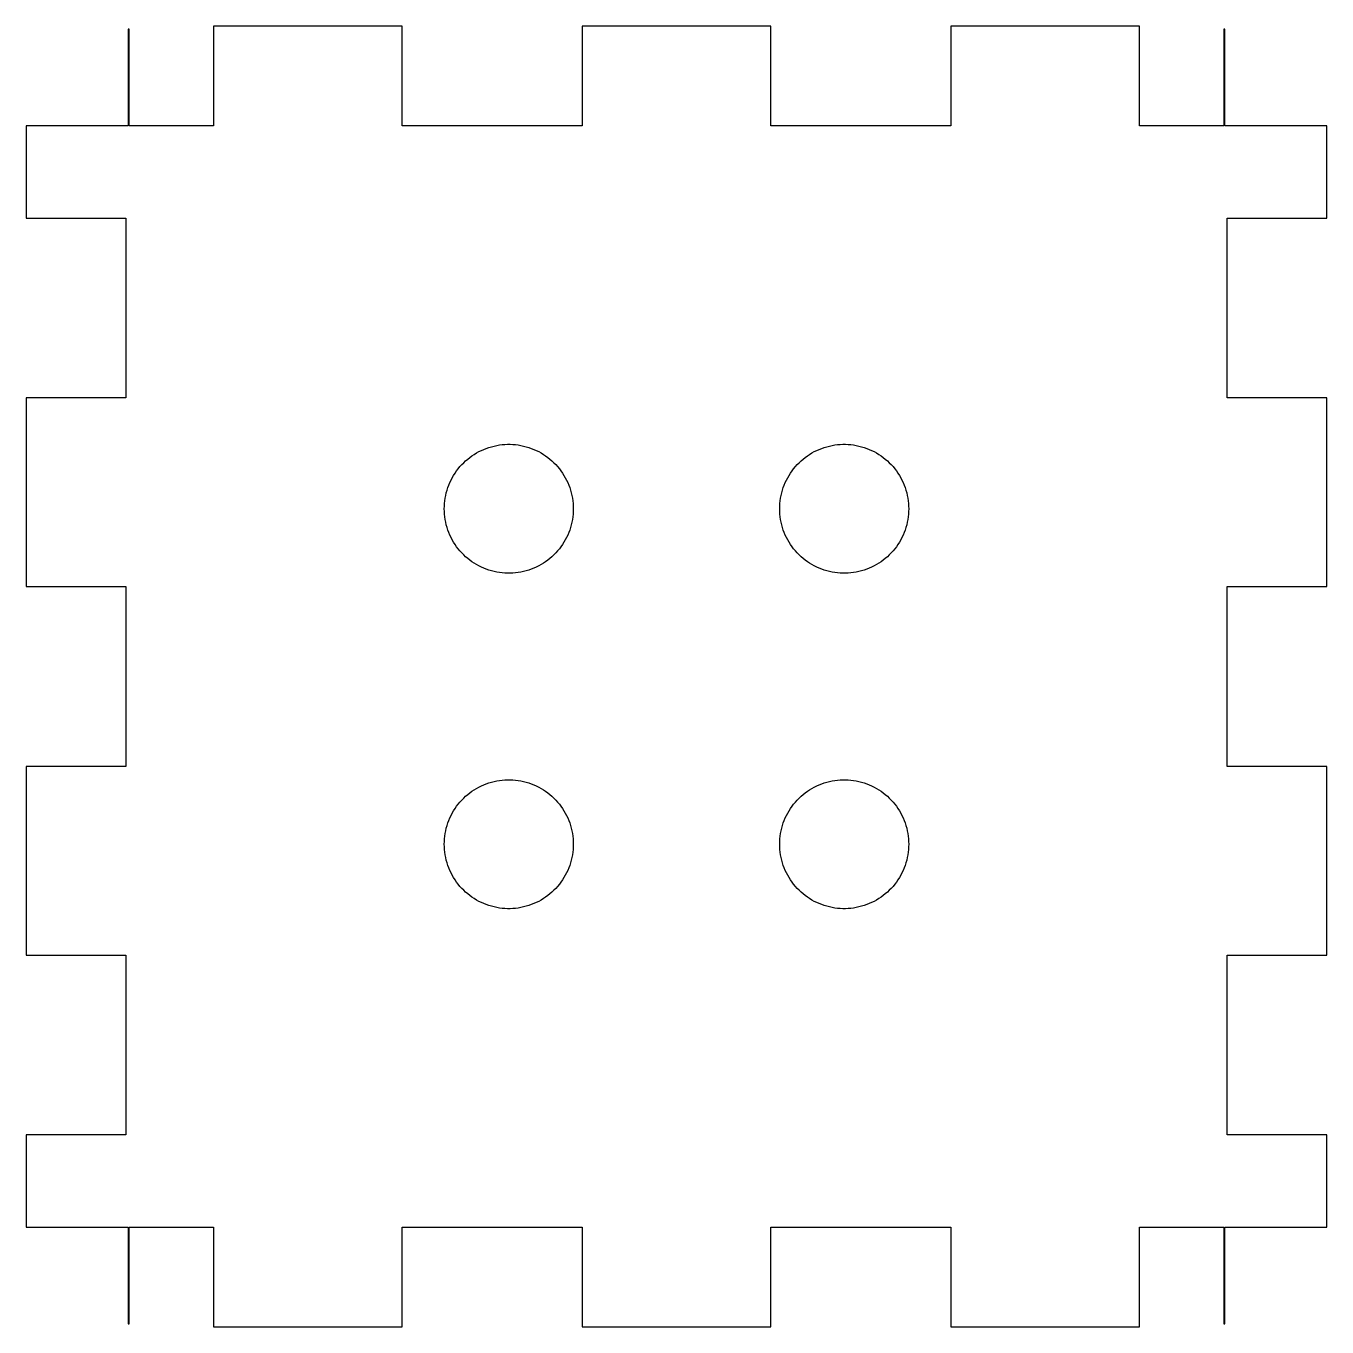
# Model space of a CAD drawing. Header units: metres. Extents: x -20.2 to 20.2, y -41.2 to 41.2.
# Drawn here: x -20.17 to 20.17, y -41.17 to -0.83 of the extents above; entities that cross this region are included whole.
import ezdxf

# ---------------------------------------------------------------- set-up
doc = ezdxf.new("R2010")
doc.units = ezdxf.units.M

msp = doc.modelspace()

# ---------------------------------------------------------------- linework, layer by layer
for p, q in [((-16.97, -0.93001), (-17, -0.93001)), ((-17, -0.93001), (-17, -3.93001)), ((-16.97, -3.93001), (-16.97, -0.93001)), ((-8.50142, -0.83), (-14.3557, -0.83)), ((-14.3557, -0.83), (-14.3557, -3.93001)), ((-8.50142, -3.93001), (-8.50142, -0.83)), ((2.92714, -0.83), (-2.92714, -0.83)), ((-2.92714, -0.83), (-2.92714, -3.93001)), ((2.92714, -3.93001), (2.92714, -0.83)), ((14.3557, -0.83), (8.50142, -0.83)), ((8.50142, -0.83), (8.50142, -3.93001)), ((14.3557, -3.93001), (14.3557, -0.83)), ((17, -0.93001), (16.97, -0.93001)), ((16.97, -0.93001), (16.97, -3.93001)), ((17, -3.93001), (17, -0.93001)), ((-17, -3.93001), (-20.17, -3.93001)), ((-20.17, -3.93001), (-20.17, -6.78429)), ((-14.3557, -3.93001), (-16.97, -3.93001)), ((-2.92714, -3.93001), (-8.50142, -3.93001)), ((8.50142, -3.93001), (2.92714, -3.93001)), ((16.97, -3.93001), (14.3557, -3.93001)), ((20.17, -3.93001), (17, -3.93001)), ((20.17, -6.78429), (20.17, -3.93001)), ((-20.17, -6.78429), (-17.07, -6.78429)), ((-17.07, -6.78429), (-17.07, -12.3586)), ((17.07, -12.3586), (17.07, -6.78429)), ((17.07, -6.78429), (20.17, -6.78429)), ((-17.07, -12.3586), (-20.17, -12.3586)), ((-20.17, -12.3586), (-20.17, -18.2129)), ((20.17, -12.3586), (17.07, -12.3586)), ((20.17, -18.2129), (20.17, -12.3586)), ((-6.34142, -14.1577), (-6.27165, -14.1114)), ((-6.27165, -14.1114), (-6.2, -14.068)), ((-6.2, -14.068), (-6.12659, -14.0276)), ((-6.12659, -14.0276), (-6.05154, -13.9904)), ((-6.05154, -13.9904), (-5.97502, -13.9563)), ((-5.97502, -13.9563), (-5.89714, -13.9254)), ((-5.89714, -13.9254), (-5.81802, -13.8979)), ((-5.81802, -13.8979), (-5.73784, -13.8737)), ((-5.73784, -13.8737), (-5.65669, -13.8528)), ((-5.65669, -13.8528), (-5.57475, -13.8354)), ((-5.57475, -13.8354), (-5.49216, -13.8215)), ((-5.49216, -13.8215), (-5.40904, -13.811)), ((-5.40904, -13.811), (-5.32558, -13.804)), ((-5.32558, -13.804), (-5.24188, -13.8004)), ((-5.24188, -13.8004), (-5.15811, -13.8004)), ((-5.15811, -13.8004), (-5.07442, -13.804)), ((-5.07442, -13.804), (-4.99094, -13.811)), ((-4.99094, -13.811), (-4.90782, -13.8215)), ((-4.90782, -13.8215), (-4.82523, -13.8354)), ((-4.82523, -13.8354), (-4.74329, -13.8528)), ((-4.74329, -13.8528), (-4.66216, -13.8737)), ((-4.66216, -13.8737), (-4.58195, -13.8979)), ((-4.58195, -13.8979), (-4.50285, -13.9254)), ((-4.50285, -13.9254), (-4.42496, -13.9563)), ((-4.42496, -13.9563), (-4.34843, -13.9904)), ((-4.34843, -13.9904), (-4.27341, -14.0276)), ((-4.27341, -14.0276), (-4.2, -14.068)), ((-4.2, -14.068), (-4.12834, -14.1114)), ((-4.12834, -14.1114), (-4.05856, -14.1577)), ((4.05856, -14.1577), (4.12834, -14.1114)), ((4.12834, -14.1114), (4.2, -14.068)), ((4.2, -14.068), (4.27341, -14.0276)), ((4.27341, -14.0276), (4.34843, -13.9904)), ((4.34843, -13.9904), (4.42496, -13.9563)), ((4.42496, -13.9563), (4.50285, -13.9254)), ((4.50285, -13.9254), (4.58195, -13.8979)), ((4.58195, -13.8979), (4.66216, -13.8737)), ((4.66216, -13.8737), (4.74329, -13.8528)), ((4.74329, -13.8528), (4.82523, -13.8354)), ((4.82523, -13.8354), (4.90782, -13.8215)), ((4.90782, -13.8215), (4.99094, -13.811)), ((4.99094, -13.811), (5.07442, -13.804)), ((5.07442, -13.804), (5.15811, -13.8004)), ((5.15811, -13.8004), (5.24188, -13.8004)), ((5.24188, -13.8004), (5.32558, -13.804)), ((5.32558, -13.804), (5.40904, -13.811)), ((5.40904, -13.811), (5.49216, -13.8215)), ((5.49216, -13.8215), (5.57475, -13.8354)), ((5.57475, -13.8354), (5.65669, -13.8528)), ((5.65669, -13.8528), (5.73784, -13.8737)), ((5.73784, -13.8737), (5.81802, -13.8979)), ((5.81802, -13.8979), (5.89714, -13.9254)), ((5.89714, -13.9254), (5.97502, -13.9563)), ((5.97502, -13.9563), (6.05154, -13.9904)), ((6.05154, -13.9904), (6.12659, -14.0276)), ((6.12659, -14.0276), (6.2, -14.068)), ((6.2, -14.068), (6.27165, -14.1114)), ((6.27165, -14.1114), (6.34142, -14.1577)), ((-6.76738, -14.5577), (-6.71399, -14.4932)), ((-6.71399, -14.4932), (-6.65793, -14.4309)), ((-6.65793, -14.4309), (-6.59932, -14.3711)), ((-6.59932, -14.3711), (-6.53825, -14.3137)), ((-6.53825, -14.3137), (-6.47484, -14.259)), ((-6.47484, -14.259), (-6.40919, -14.207)), ((-6.40919, -14.207), (-6.34142, -14.1577)), ((-4.05856, -14.1577), (-3.9908, -14.207)), ((-3.9908, -14.207), (-3.92514, -14.259)), ((-3.92514, -14.259), (-3.86172, -14.3137)), ((-3.86172, -14.3137), (-3.80066, -14.3711)), ((-3.80066, -14.3711), (-3.74205, -14.4309)), ((-3.74205, -14.4309), (-3.686, -14.4932)), ((-3.686, -14.4932), (-3.6326, -14.5577)), ((3.6326, -14.5577), (3.686, -14.4932)), ((3.686, -14.4932), (3.74205, -14.4309)), ((3.74205, -14.4309), (3.80066, -14.3711)), ((3.80066, -14.3711), (3.86172, -14.3137)), ((3.86172, -14.3137), (3.92514, -14.259)), ((3.92514, -14.259), (3.9908, -14.207)), ((3.9908, -14.207), (4.05856, -14.1577)), ((6.34142, -14.1577), (6.40919, -14.207)), ((6.40919, -14.207), (6.47484, -14.259)), ((6.47484, -14.259), (6.53825, -14.3137)), ((6.53825, -14.3137), (6.59932, -14.3711)), ((6.59932, -14.3711), (6.65793, -14.4309)), ((6.65793, -14.4309), (6.71399, -14.4932)), ((6.71399, -14.4932), (6.76738, -14.5577)), ((-7.02708, -14.9865), (-6.99141, -14.9107)), ((-6.99141, -14.9107), (-6.95261, -14.8365)), ((-6.95261, -14.8365), (-6.91072, -14.7639)), ((-6.91072, -14.7639), (-6.86583, -14.6932)), ((-6.86583, -14.6932), (-6.81802, -14.6244)), ((-6.81802, -14.6244), (-6.76738, -14.5577)), ((-3.6326, -14.5577), (-3.58195, -14.6244)), ((-3.58195, -14.6244), (-3.53415, -14.6932)), ((-3.53415, -14.6932), (-3.48926, -14.7639)), ((-3.48926, -14.7639), (-3.44737, -14.8365)), ((-3.44737, -14.8365), (-3.40857, -14.9107)), ((-3.40857, -14.9107), (-3.37289, -14.9865)), ((3.37289, -14.9865), (3.40857, -14.9107)), ((3.40857, -14.9107), (3.44737, -14.8365)), ((3.44737, -14.8365), (3.48926, -14.7639)), ((3.48926, -14.7639), (3.53415, -14.6932)), ((3.53415, -14.6932), (3.58195, -14.6244)), ((3.58195, -14.6244), (3.6326, -14.5577)), ((6.76738, -14.5577), (6.81802, -14.6244)), ((6.81802, -14.6244), (6.86583, -14.6932)), ((6.86583, -14.6932), (6.91072, -14.7639)), ((6.91072, -14.7639), (6.95261, -14.8365)), ((6.95261, -14.8365), (6.99141, -14.9107)), ((6.99141, -14.9107), (7.02708, -14.9865)), ((-7.15628, -15.3842), (-7.13716, -15.3026)), ((-7.13716, -15.3026), (-7.11462, -15.2219)), ((-7.11462, -15.2219), (-7.08875, -15.1423)), ((-7.08875, -15.1423), (-7.05954, -15.0638)), ((-7.05954, -15.0638), (-7.02708, -14.9865)), ((-3.37289, -14.9865), (-3.34044, -15.0638)), ((-3.34044, -15.0638), (-3.31123, -15.1423)), ((-3.31123, -15.1423), (-3.28535, -15.2219)), ((-3.28535, -15.2219), (-3.26283, -15.3026)), ((-3.26283, -15.3026), (-3.2437, -15.3842)), ((3.2437, -15.3842), (3.26283, -15.3026)), ((3.26283, -15.3026), (3.28535, -15.2219)), ((3.28535, -15.2219), (3.31123, -15.1423)), ((3.31123, -15.1423), (3.34044, -15.0638)), ((3.34044, -15.0638), (3.37289, -14.9865)), ((7.02708, -14.9865), (7.05954, -15.0638)), ((7.05954, -15.0638), (7.08875, -15.1423)), ((7.08875, -15.1423), (7.11462, -15.2219)), ((7.11462, -15.2219), (7.13716, -15.3026)), ((7.13716, -15.3026), (7.15628, -15.3842)), ((-7.2, -15.8), (-7.19824, -15.7163)), ((-7.19824, -15.7163), (-7.19298, -15.6326)), ((-7.19298, -15.6326), (-7.18422, -15.5493)), ((-7.18422, -15.5493), (-7.17198, -15.4665)), ((-7.17198, -15.4665), (-7.15628, -15.3842)), ((-3.2437, -15.3842), (-3.228, -15.4665)), ((-3.228, -15.4665), (-3.21576, -15.5493)), ((-3.21576, -15.5493), (-3.207, -15.6326)), ((-3.207, -15.6326), (-3.20175, -15.7163)), ((-3.20175, -15.7163), (-3.2, -15.8)), ((3.2, -15.8), (3.20175, -15.7163)), ((3.20175, -15.7163), (3.207, -15.6326)), ((3.207, -15.6326), (3.21576, -15.5493)), ((3.21576, -15.5493), (3.228, -15.4665)), ((3.228, -15.4665), (3.2437, -15.3842)), ((7.15628, -15.3842), (7.17198, -15.4665)), ((7.17198, -15.4665), (7.18422, -15.5493)), ((7.18422, -15.5493), (7.19298, -15.6326)), ((7.19298, -15.6326), (7.19824, -15.7163)), ((7.19824, -15.7163), (7.2, -15.8)), ((-7.19824, -15.8838), (-7.2, -15.8)), ((-7.19298, -15.9674), (-7.19824, -15.8838)), ((-7.18422, -16.0507), (-7.19298, -15.9674)), ((-7.17198, -16.1335), (-7.18422, -16.0507)), ((-7.15628, -16.2158), (-7.17198, -16.1335)), ((-3.228, -16.1335), (-3.2437, -16.2158)), ((-3.21576, -16.0507), (-3.228, -16.1335)), ((-3.207, -15.9674), (-3.21576, -16.0507)), ((-3.20175, -15.8838), (-3.207, -15.9674)), ((-3.2, -15.8), (-3.20175, -15.8838)), ((3.20175, -15.8838), (3.2, -15.8)), ((3.207, -15.9674), (3.20175, -15.8838)), ((3.21576, -16.0507), (3.207, -15.9674)), ((3.228, -16.1335), (3.21576, -16.0507)), ((3.2437, -16.2158), (3.228, -16.1335)), ((7.17198, -16.1335), (7.15628, -16.2158)), ((7.18422, -16.0507), (7.17198, -16.1335)), ((7.19298, -15.9674), (7.18422, -16.0507)), ((7.19824, -15.8838), (7.19298, -15.9674)), ((7.2, -15.8), (7.19824, -15.8838)), ((-7.13716, -16.2974), (-7.15628, -16.2158)), ((-7.11462, -16.3781), (-7.13716, -16.2974)), ((-7.08875, -16.4577), (-7.11462, -16.3781)), ((-7.05954, -16.5363), (-7.08875, -16.4577)), ((-7.02708, -16.6135), (-7.05954, -16.5363)), ((-3.34044, -16.5363), (-3.37289, -16.6135)), ((-3.31123, -16.4577), (-3.34044, -16.5363)), ((-3.28535, -16.3781), (-3.31123, -16.4577)), ((-3.26283, -16.2974), (-3.28535, -16.3781)), ((-3.2437, -16.2158), (-3.26283, -16.2974)), ((3.26283, -16.2974), (3.2437, -16.2158)), ((3.28535, -16.3781), (3.26283, -16.2974)), ((3.31123, -16.4577), (3.28535, -16.3781)), ((3.34044, -16.5363), (3.31123, -16.4577)), ((3.37289, -16.6135), (3.34044, -16.5363)), ((7.05954, -16.5363), (7.02708, -16.6135)), ((7.08875, -16.4577), (7.05954, -16.5363)), ((7.11462, -16.3781), (7.08875, -16.4577)), ((7.13716, -16.2974), (7.11462, -16.3781)), ((7.15628, -16.2158), (7.13716, -16.2974)), ((-6.99141, -16.6893), (-7.02708, -16.6135)), ((-6.95261, -16.7635), (-6.99141, -16.6893)), ((-6.91072, -16.8361), (-6.95261, -16.7635)), ((-6.86583, -16.9068), (-6.91072, -16.8361)), ((-6.81802, -16.9756), (-6.86583, -16.9068)), ((-3.53415, -16.9068), (-3.58195, -16.9756)), ((-3.48926, -16.8361), (-3.53415, -16.9068)), ((-3.44737, -16.7635), (-3.48926, -16.8361)), ((-3.40857, -16.6893), (-3.44737, -16.7635)), ((-3.37289, -16.6135), (-3.40857, -16.6893)), ((3.40857, -16.6893), (3.37289, -16.6135)), ((3.44737, -16.7635), (3.40857, -16.6893)), ((3.48926, -16.8361), (3.44737, -16.7635)), ((3.53415, -16.9068), (3.48926, -16.8361)), ((3.58195, -16.9756), (3.53415, -16.9068)), ((6.86583, -16.9068), (6.81802, -16.9756)), ((6.91072, -16.8361), (6.86583, -16.9068)), ((6.95261, -16.7635), (6.91072, -16.8361)), ((6.99141, -16.6893), (6.95261, -16.7635)), ((7.02708, -16.6135), (6.99141, -16.6893)), ((-6.76738, -17.0423), (-6.81802, -16.9756)), ((-6.71399, -17.1068), (-6.76738, -17.0423)), ((-6.65793, -17.1691), (-6.71399, -17.1068)), ((-6.59932, -17.229), (-6.65793, -17.1691)), ((-6.53825, -17.2863), (-6.59932, -17.229)), ((-6.47484, -17.341), (-6.53825, -17.2863)), ((-6.40919, -17.3931), (-6.47484, -17.341)), ((-3.92514, -17.341), (-3.9908, -17.3931)), ((-3.86172, -17.2863), (-3.92514, -17.341)), ((-3.80066, -17.229), (-3.86172, -17.2863)), ((-3.74205, -17.1691), (-3.80066, -17.229)), ((-3.686, -17.1068), (-3.74205, -17.1691)), ((-3.6326, -17.0423), (-3.686, -17.1068)), ((-3.58195, -16.9756), (-3.6326, -17.0423)), ((3.6326, -17.0423), (3.58195, -16.9756)), ((3.686, -17.1068), (3.6326, -17.0423)), ((3.74205, -17.1691), (3.686, -17.1068)), ((3.80066, -17.229), (3.74205, -17.1691)), ((3.86172, -17.2863), (3.80066, -17.229)), ((3.92514, -17.341), (3.86172, -17.2863)), ((3.9908, -17.3931), (3.92514, -17.341)), ((6.47484, -17.341), (6.40919, -17.3931)), ((6.53825, -17.2863), (6.47484, -17.341)), ((6.59932, -17.229), (6.53825, -17.2863)), ((6.65793, -17.1691), (6.59932, -17.229)), ((6.71399, -17.1068), (6.65793, -17.1691)), ((6.76738, -17.0423), (6.71399, -17.1068)), ((6.81802, -16.9756), (6.76738, -17.0423)), ((-6.34142, -17.4423), (-6.40919, -17.3931)), ((-6.27165, -17.4887), (-6.34142, -17.4423)), ((-6.2, -17.5321), (-6.27165, -17.4887)), ((-6.12659, -17.5724), (-6.2, -17.5321)), ((-6.05154, -17.6097), (-6.12659, -17.5724)), ((-5.97502, -17.6437), (-6.05154, -17.6097)), ((-5.89714, -17.6746), (-5.97502, -17.6437)), ((-5.81802, -17.7021), (-5.89714, -17.6746)), ((-5.73784, -17.7263), (-5.81802, -17.7021)), ((-5.65669, -17.7472), (-5.73784, -17.7263)), ((-5.57475, -17.7646), (-5.65669, -17.7472)), ((-4.74329, -17.7472), (-4.82523, -17.7646)), ((-4.66216, -17.7263), (-4.74329, -17.7472)), ((-4.58195, -17.7021), (-4.66216, -17.7263)), ((-4.50285, -17.6746), (-4.58195, -17.7021)), ((-4.42496, -17.6437), (-4.50285, -17.6746)), ((-4.34843, -17.6097), (-4.42496, -17.6437)), ((-4.27341, -17.5724), (-4.34843, -17.6097)), ((-4.2, -17.5321), (-4.27341, -17.5724)), ((-4.12834, -17.4887), (-4.2, -17.5321)), ((-4.05856, -17.4423), (-4.12834, -17.4887)), ((-3.9908, -17.3931), (-4.05856, -17.4423)), ((4.05856, -17.4423), (3.9908, -17.3931)), ((4.12834, -17.4887), (4.05856, -17.4423)), ((4.2, -17.5321), (4.12834, -17.4887)), ((4.27341, -17.5724), (4.2, -17.5321)), ((4.34843, -17.6097), (4.27341, -17.5724)), ((4.42496, -17.6437), (4.34843, -17.6097)), ((4.50285, -17.6746), (4.42496, -17.6437)), ((4.58195, -17.7021), (4.50285, -17.6746)), ((4.66216, -17.7263), (4.58195, -17.7021)), ((4.74329, -17.7472), (4.66216, -17.7263)), ((4.82523, -17.7646), (4.74329, -17.7472)), ((5.65669, -17.7472), (5.57475, -17.7646)), ((5.73784, -17.7263), (5.65669, -17.7472)), ((5.81802, -17.7021), (5.73784, -17.7263)), ((5.89714, -17.6746), (5.81802, -17.7021)), ((5.97502, -17.6437), (5.89714, -17.6746)), ((6.05154, -17.6097), (5.97502, -17.6437)), ((6.12659, -17.5724), (6.05154, -17.6097)), ((6.2, -17.5321), (6.12659, -17.5724)), ((6.27165, -17.4887), (6.2, -17.5321)), ((6.34142, -17.4423), (6.27165, -17.4887)), ((6.40919, -17.3931), (6.34142, -17.4423)), ((-5.49216, -17.7785), (-5.57475, -17.7646)), ((-5.40904, -17.789), (-5.49216, -17.7785)), ((-5.32558, -17.7961), (-5.40904, -17.789)), ((-5.24188, -17.7996), (-5.32558, -17.7961)), ((-5.15811, -17.7996), (-5.24188, -17.7996)), ((-5.07442, -17.7961), (-5.15811, -17.7996)), ((-4.99094, -17.789), (-5.07442, -17.7961)), ((-4.90782, -17.7785), (-4.99094, -17.789)), ((-4.82523, -17.7646), (-4.90782, -17.7785)), ((4.90782, -17.7785), (4.82523, -17.7646)), ((4.99094, -17.789), (4.90782, -17.7785)), ((5.07442, -17.7961), (4.99094, -17.789)), ((5.15811, -17.7996), (5.07442, -17.7961)), ((5.24188, -17.7996), (5.15811, -17.7996)), ((5.32558, -17.7961), (5.24188, -17.7996)), ((5.40904, -17.789), (5.32558, -17.7961)), ((5.49216, -17.7785), (5.40904, -17.789)), ((5.57475, -17.7646), (5.49216, -17.7785)), ((-20.17, -18.2129), (-17.07, -18.2129)), ((-17.07, -18.2129), (-17.07, -23.7871)), ((17.07, -23.7871), (17.07, -18.2129)), ((17.07, -18.2129), (20.17, -18.2129)), ((-17.07, -23.7871), (-20.17, -23.7871)), ((-20.17, -23.7871), (-20.17, -29.6414)), ((20.17, -23.7871), (17.07, -23.7871)), ((20.17, -29.6414), (20.17, -23.7871)), ((-5.40904, -24.211), (-5.32558, -24.2039)), ((-5.32558, -24.2039), (-5.24188, -24.2004)), ((-5.24188, -24.2004), (-5.15811, -24.2004)), ((-5.15811, -24.2004), (-5.07442, -24.2039)), ((-5.07442, -24.2039), (-4.99094, -24.211)), ((4.99094, -24.211), (5.07442, -24.2039)), ((5.07442, -24.2039), (5.15811, -24.2004)), ((5.15811, -24.2004), (5.24188, -24.2004)), ((5.24188, -24.2004), (5.32558, -24.2039)), ((5.32558, -24.2039), (5.40904, -24.211)), ((-6.47484, -24.659), (-6.40919, -24.6069)), ((-6.40919, -24.6069), (-6.34142, -24.5577)), ((-6.34142, -24.5577), (-6.27165, -24.5113)), ((-6.27165, -24.5113), (-6.2, -24.4679)), ((-6.2, -24.4679), (-6.12659, -24.4276)), ((-6.12659, -24.4276), (-6.05154, -24.3903)), ((-6.05154, -24.3903), (-5.97502, -24.3563)), ((-5.97502, -24.3563), (-5.89714, -24.3254)), ((-5.89714, -24.3254), (-5.81802, -24.2979)), ((-5.81802, -24.2979), (-5.73784, -24.2737)), ((-5.73784, -24.2737), (-5.65669, -24.2528)), ((-5.65669, -24.2528), (-5.57475, -24.2354)), ((-5.57475, -24.2354), (-5.49216, -24.2215)), ((-5.49216, -24.2215), (-5.40904, -24.211)), ((-4.99094, -24.211), (-4.90782, -24.2215)), ((-4.90782, -24.2215), (-4.82523, -24.2354)), ((-4.82523, -24.2354), (-4.74329, -24.2528)), ((-4.74329, -24.2528), (-4.66216, -24.2737)), ((-4.66216, -24.2737), (-4.58195, -24.2979)), ((-4.58195, -24.2979), (-4.50285, -24.3254)), ((-4.50285, -24.3254), (-4.42496, -24.3563)), ((-4.42496, -24.3563), (-4.34843, -24.3903)), ((-4.34843, -24.3903), (-4.27341, -24.4276)), ((-4.27341, -24.4276), (-4.2, -24.4679)), ((-4.2, -24.4679), (-4.12834, -24.5113)), ((-4.12834, -24.5113), (-4.05856, -24.5577)), ((-4.05856, -24.5577), (-3.9908, -24.6069)), ((-3.9908, -24.6069), (-3.92514, -24.659)), ((3.92514, -24.659), (3.9908, -24.6069)), ((3.9908, -24.6069), (4.05856, -24.5577)), ((4.05856, -24.5577), (4.12834, -24.5113)), ((4.12834, -24.5113), (4.2, -24.4679)), ((4.2, -24.4679), (4.27341, -24.4276)), ((4.27341, -24.4276), (4.34843, -24.3903)), ((4.34843, -24.3903), (4.42496, -24.3563)), ((4.42496, -24.3563), (4.50285, -24.3254)), ((4.50285, -24.3254), (4.58195, -24.2979)), ((4.58195, -24.2979), (4.66216, -24.2737)), ((4.66216, -24.2737), (4.74329, -24.2528)), ((4.74329, -24.2528), (4.82523, -24.2354)), ((4.82523, -24.2354), (4.90782, -24.2215)), ((4.90782, -24.2215), (4.99094, -24.211)), ((5.40904, -24.211), (5.49216, -24.2215)), ((5.49216, -24.2215), (5.57475, -24.2354)), ((5.57475, -24.2354), (5.65669, -24.2528)), ((5.65669, -24.2528), (5.73784, -24.2737)), ((5.73784, -24.2737), (5.81802, -24.2979)), ((5.81802, -24.2979), (5.89714, -24.3254)), ((5.89714, -24.3254), (5.97502, -24.3563)), ((5.97502, -24.3563), (6.05154, -24.3903)), ((6.05154, -24.3903), (6.12659, -24.4276)), ((6.12659, -24.4276), (6.2, -24.4679)), ((6.2, -24.4679), (6.27165, -24.5113)), ((6.27165, -24.5113), (6.34142, -24.5577)), ((6.34142, -24.5577), (6.40919, -24.6069)), ((6.40919, -24.6069), (6.47484, -24.659)), ((-6.81802, -25.0244), (-6.76738, -24.9577)), ((-6.76738, -24.9577), (-6.71399, -24.8932)), ((-6.71399, -24.8932), (-6.65793, -24.8309)), ((-6.65793, -24.8309), (-6.59932, -24.771)), ((-6.59932, -24.771), (-6.53825, -24.7137)), ((-6.53825, -24.7137), (-6.47484, -24.659)), ((-3.92514, -24.659), (-3.86172, -24.7137)), ((-3.86172, -24.7137), (-3.80066, -24.771)), ((-3.80066, -24.771), (-3.74205, -24.8309)), ((-3.74205, -24.8309), (-3.686, -24.8932)), ((-3.686, -24.8932), (-3.6326, -24.9577)), ((-3.6326, -24.9577), (-3.58195, -25.0244)), ((3.58195, -25.0244), (3.6326, -24.9577)), ((3.6326, -24.9577), (3.686, -24.8932)), ((3.686, -24.8932), (3.74205, -24.8309)), ((3.74205, -24.8309), (3.80066, -24.771)), ((3.80066, -24.771), (3.86172, -24.7137)), ((3.86172, -24.7137), (3.92514, -24.659)), ((6.47484, -24.659), (6.53825, -24.7137)), ((6.53825, -24.7137), (6.59932, -24.771)), ((6.59932, -24.771), (6.65793, -24.8309)), ((6.65793, -24.8309), (6.71399, -24.8932)), ((6.71399, -24.8932), (6.76738, -24.9577)), ((6.76738, -24.9577), (6.81802, -25.0244)), ((-7.05954, -25.4637), (-7.02708, -25.3865)), ((-7.02708, -25.3865), (-6.99141, -25.3107)), ((-6.99141, -25.3107), (-6.95261, -25.2365)), ((-6.95261, -25.2365), (-6.91072, -25.1639)), ((-6.91072, -25.1639), (-6.86583, -25.0932)), ((-6.86583, -25.0932), (-6.81802, -25.0244)), ((-3.58195, -25.0244), (-3.53415, -25.0932)), ((-3.53415, -25.0932), (-3.48926, -25.1639)), ((-3.48926, -25.1639), (-3.44737, -25.2365)), ((-3.44737, -25.2365), (-3.40857, -25.3107)), ((-3.40857, -25.3107), (-3.37289, -25.3865)), ((-3.37289, -25.3865), (-3.34044, -25.4637)), ((3.34044, -25.4637), (3.37289, -25.3865)), ((3.37289, -25.3865), (3.40857, -25.3107)), ((3.40857, -25.3107), (3.44737, -25.2365)), ((3.44737, -25.2365), (3.48926, -25.1639)), ((3.48926, -25.1639), (3.53415, -25.0932)), ((3.53415, -25.0932), (3.58195, -25.0244)), ((6.81802, -25.0244), (6.86583, -25.0932)), ((6.86583, -25.0932), (6.91072, -25.1639)), ((6.91072, -25.1639), (6.95261, -25.2365)), ((6.95261, -25.2365), (6.99141, -25.3107)), ((6.99141, -25.3107), (7.02708, -25.3865)), ((7.02708, -25.3865), (7.05954, -25.4637)), ((-7.17198, -25.8665), (-7.15628, -25.7842)), ((-7.15628, -25.7842), (-7.13716, -25.7026)), ((-7.13716, -25.7026), (-7.11462, -25.6219)), ((-7.11462, -25.6219), (-7.08875, -25.5423)), ((-7.08875, -25.5423), (-7.05954, -25.4637)), ((-3.34044, -25.4637), (-3.31123, -25.5423)), ((-3.31123, -25.5423), (-3.28535, -25.6219)), ((-3.28535, -25.6219), (-3.26283, -25.7026)), ((-3.26283, -25.7026), (-3.2437, -25.7842)), ((-3.2437, -25.7842), (-3.228, -25.8665)), ((3.228, -25.8665), (3.2437, -25.7842)), ((3.2437, -25.7842), (3.26283, -25.7026)), ((3.26283, -25.7026), (3.28535, -25.6219)), ((3.28535, -25.6219), (3.31123, -25.5423)), ((3.31123, -25.5423), (3.34044, -25.4637)), ((7.05954, -25.4637), (7.08875, -25.5423)), ((7.08875, -25.5423), (7.11462, -25.6219)), ((7.11462, -25.6219), (7.13716, -25.7026)), ((7.13716, -25.7026), (7.15628, -25.7842)), ((7.15628, -25.7842), (7.17198, -25.8665)), ((-7.2, -26.2), (-7.19824, -26.1162)), ((-7.19824, -26.2837), (-7.2, -26.2)), ((-7.19824, -26.1162), (-7.19298, -26.0326)), ((-7.19298, -26.0326), (-7.18422, -25.9493)), ((-7.18422, -25.9493), (-7.17198, -25.8665)), ((-3.228, -25.8665), (-3.21576, -25.9493)), ((-3.21576, -25.9493), (-3.207, -26.0326)), ((-3.207, -26.0326), (-3.20175, -26.1162)), ((-3.20175, -26.1162), (-3.2, -26.2)), ((-3.2, -26.2), (-3.20175, -26.2837)), ((3.2, -26.2), (3.20175, -26.1162)), ((3.20175, -26.2837), (3.2, -26.2)), ((3.20175, -26.1162), (3.207, -26.0326)), ((3.207, -26.0326), (3.21576, -25.9493)), ((3.21576, -25.9493), (3.228, -25.8665)), ((7.17198, -25.8665), (7.18422, -25.9493)), ((7.18422, -25.9493), (7.19298, -26.0326)), ((7.19298, -26.0326), (7.19824, -26.1162)), ((7.19824, -26.1162), (7.2, -26.2)), ((7.2, -26.2), (7.19824, -26.2837)), ((-7.19298, -26.3674), (-7.19824, -26.2837)), ((-7.18422, -26.4507), (-7.19298, -26.3674)), ((-7.17198, -26.5335), (-7.18422, -26.4507)), ((-7.15628, -26.6158), (-7.17198, -26.5335)), ((-7.13716, -26.6974), (-7.15628, -26.6158)), ((-3.2437, -26.6158), (-3.26283, -26.6974)), ((-3.228, -26.5335), (-3.2437, -26.6158)), ((-3.21576, -26.4507), (-3.228, -26.5335)), ((-3.207, -26.3674), (-3.21576, -26.4507)), ((-3.20175, -26.2837), (-3.207, -26.3674)), ((3.207, -26.3674), (3.20175, -26.2837)), ((3.21576, -26.4507), (3.207, -26.3674)), ((3.228, -26.5335), (3.21576, -26.4507)), ((3.2437, -26.6158), (3.228, -26.5335)), ((3.26283, -26.6974), (3.2437, -26.6158)), ((7.15628, -26.6158), (7.13716, -26.6974)), ((7.17198, -26.5335), (7.15628, -26.6158)), ((7.18422, -26.4507), (7.17198, -26.5335)), ((7.19298, -26.3674), (7.18422, -26.4507)), ((7.19824, -26.2837), (7.19298, -26.3674)), ((-7.11462, -26.7781), (-7.13716, -26.6974)), ((-7.08875, -26.8577), (-7.11462, -26.7781)), ((-7.05954, -26.9362), (-7.08875, -26.8577)), ((-7.02708, -27.0135), (-7.05954, -26.9362)), ((-6.99141, -27.0893), (-7.02708, -27.0135)), ((-3.37289, -27.0135), (-3.40857, -27.0893)), ((-3.34044, -26.9362), (-3.37289, -27.0135)), ((-3.31123, -26.8577), (-3.34044, -26.9362)), ((-3.28535, -26.7781), (-3.31123, -26.8577)), ((-3.26283, -26.6974), (-3.28535, -26.7781)), ((3.28535, -26.7781), (3.26283, -26.6974)), ((3.31123, -26.8577), (3.28535, -26.7781)), ((3.34044, -26.9362), (3.31123, -26.8577)), ((3.37289, -27.0135), (3.34044, -26.9362)), ((3.40857, -27.0893), (3.37289, -27.0135)), ((7.02708, -27.0135), (6.99141, -27.0893)), ((7.05954, -26.9362), (7.02708, -27.0135)), ((7.08875, -26.8577), (7.05954, -26.9362)), ((7.11462, -26.7781), (7.08875, -26.8577)), ((7.13716, -26.6974), (7.11462, -26.7781)), ((-6.95261, -27.1635), (-6.99141, -27.0893)), ((-6.91072, -27.2361), (-6.95261, -27.1635)), ((-6.86583, -27.3068), (-6.91072, -27.2361)), ((-6.81802, -27.3756), (-6.86583, -27.3068)), ((-6.76738, -27.4423), (-6.81802, -27.3756)), ((-3.58195, -27.3756), (-3.6326, -27.4423)), ((-3.53415, -27.3068), (-3.58195, -27.3756)), ((-3.48926, -27.2361), (-3.53415, -27.3068)), ((-3.44737, -27.1635), (-3.48926, -27.2361)), ((-3.40857, -27.0893), (-3.44737, -27.1635)), ((3.44737, -27.1635), (3.40857, -27.0893)), ((3.48926, -27.2361), (3.44737, -27.1635)), ((3.53415, -27.3068), (3.48926, -27.2361)), ((3.58195, -27.3756), (3.53415, -27.3068)), ((3.6326, -27.4423), (3.58195, -27.3756)), ((6.81802, -27.3756), (6.76738, -27.4423)), ((6.86583, -27.3068), (6.81802, -27.3756)), ((6.91072, -27.2361), (6.86583, -27.3068)), ((6.95261, -27.1635), (6.91072, -27.2361)), ((6.99141, -27.0893), (6.95261, -27.1635)), ((-6.71399, -27.5068), (-6.76738, -27.4423)), ((-6.65793, -27.5691), (-6.71399, -27.5068)), ((-6.59932, -27.6289), (-6.65793, -27.5691)), ((-6.53825, -27.6863), (-6.59932, -27.6289)), ((-6.47484, -27.741), (-6.53825, -27.6863)), ((-6.40919, -27.793), (-6.47484, -27.741)), ((-6.34142, -27.8423), (-6.40919, -27.793)), ((-3.9908, -27.793), (-4.05856, -27.8423)), ((-3.92514, -27.741), (-3.9908, -27.793)), ((-3.86172, -27.6863), (-3.92514, -27.741)), ((-3.80066, -27.6289), (-3.86172, -27.6863)), ((-3.74205, -27.5691), (-3.80066, -27.6289)), ((-3.686, -27.5068), (-3.74205, -27.5691)), ((-3.6326, -27.4423), (-3.686, -27.5068)), ((3.686, -27.5068), (3.6326, -27.4423)), ((3.74205, -27.5691), (3.686, -27.5068)), ((3.80066, -27.6289), (3.74205, -27.5691)), ((3.86172, -27.6863), (3.80066, -27.6289)), ((3.92514, -27.741), (3.86172, -27.6863)), ((3.9908, -27.793), (3.92514, -27.741)), ((4.05856, -27.8423), (3.9908, -27.793)), ((6.40919, -27.793), (6.34142, -27.8423)), ((6.47484, -27.741), (6.40919, -27.793)), ((6.53825, -27.6863), (6.47484, -27.741)), ((6.59932, -27.6289), (6.53825, -27.6863)), ((6.65793, -27.5691), (6.59932, -27.6289)), ((6.71399, -27.5068), (6.65793, -27.5691)), ((6.76738, -27.4423), (6.71399, -27.5068)), ((-6.27165, -27.8886), (-6.34142, -27.8423)), ((-6.2, -27.932), (-6.27165, -27.8886)), ((-6.12659, -27.9724), (-6.2, -27.932)), ((-6.05154, -28.0096), (-6.12659, -27.9724)), ((-5.97502, -28.0437), (-6.05154, -28.0096)), ((-5.89714, -28.0746), (-5.97502, -28.0437)), ((-5.81802, -28.1021), (-5.89714, -28.0746)), ((-5.73784, -28.1263), (-5.81802, -28.1021)), ((-5.65669, -28.1472), (-5.73784, -28.1263)), ((-5.57475, -28.1646), (-5.65669, -28.1472)), ((-5.49216, -28.1785), (-5.57475, -28.1646)), ((-5.40904, -28.189), (-5.49216, -28.1785)), ((-5.32558, -28.196), (-5.40904, -28.189)), ((-5.24188, -28.1996), (-5.32558, -28.196)), ((-5.15811, -28.1996), (-5.24188, -28.1996)), ((-5.07442, -28.196), (-5.15811, -28.1996)), ((-4.99094, -28.189), (-5.07442, -28.196)), ((-4.90782, -28.1785), (-4.99094, -28.189)), ((-4.82523, -28.1646), (-4.90782, -28.1785)), ((-4.74329, -28.1472), (-4.82523, -28.1646)), ((-4.66216, -28.1263), (-4.74329, -28.1472)), ((-4.58195, -28.1021), (-4.66216, -28.1263)), ((-4.50285, -28.0746), (-4.58195, -28.1021)), ((-4.42496, -28.0437), (-4.50285, -28.0746)), ((-4.34843, -28.0096), (-4.42496, -28.0437)), ((-4.27341, -27.9724), (-4.34843, -28.0096)), ((-4.2, -27.932), (-4.27341, -27.9724)), ((-4.12834, -27.8886), (-4.2, -27.932)), ((-4.05856, -27.8423), (-4.12834, -27.8886)), ((4.12834, -27.8886), (4.05856, -27.8423)), ((4.2, -27.932), (4.12834, -27.8886)), ((4.27341, -27.9724), (4.2, -27.932)), ((4.34843, -28.0096), (4.27341, -27.9724)), ((4.42496, -28.0437), (4.34843, -28.0096)), ((4.50285, -28.0746), (4.42496, -28.0437)), ((4.58195, -28.1021), (4.50285, -28.0746)), ((4.66216, -28.1263), (4.58195, -28.1021)), ((4.74329, -28.1472), (4.66216, -28.1263)), ((4.82523, -28.1646), (4.74329, -28.1472)), ((4.90782, -28.1785), (4.82523, -28.1646)), ((4.99094, -28.189), (4.90782, -28.1785)), ((5.07442, -28.196), (4.99094, -28.189)), ((5.15811, -28.1996), (5.07442, -28.196)), ((5.24188, -28.1996), (5.15811, -28.1996)), ((5.32558, -28.196), (5.24188, -28.1996)), ((5.40904, -28.189), (5.32558, -28.196)), ((5.49216, -28.1785), (5.40904, -28.189)), ((5.57475, -28.1646), (5.49216, -28.1785)), ((5.65669, -28.1472), (5.57475, -28.1646)), ((5.73784, -28.1263), (5.65669, -28.1472)), ((5.81802, -28.1021), (5.73784, -28.1263)), ((5.89714, -28.0746), (5.81802, -28.1021)), ((5.97502, -28.0437), (5.89714, -28.0746)), ((6.05154, -28.0096), (5.97502, -28.0437)), ((6.12659, -27.9724), (6.05154, -28.0096)), ((6.2, -27.932), (6.12659, -27.9724)), ((6.27165, -27.8886), (6.2, -27.932)), ((6.34142, -27.8423), (6.27165, -27.8886)), ((-20.17, -29.6414), (-17.07, -29.6414)), ((-17.07, -29.6414), (-17.07, -35.2157)), ((17.07, -35.2157), (17.07, -29.6414)), ((17.07, -29.6414), (20.17, -29.6414)), ((-17.07, -35.2157), (-20.17, -35.2157)), ((-20.17, -35.2157), (-20.17, -38.07)), ((20.17, -35.2157), (17.07, -35.2157)), ((20.17, -38.07), (20.17, -35.2157)), ((-20.17, -38.07), (-17, -38.07)), ((-17, -38.07), (-17, -41.07)), ((-16.97, -41.07), (-16.97, -38.07)), ((-16.97, -38.07), (-14.3557, -38.07)), ((-14.3557, -38.07), (-14.3557, -41.17)), ((-8.50142, -38.07), (-2.92714, -38.07)), ((-8.50142, -41.17), (-8.50142, -38.07)), ((-2.92714, -38.07), (-2.92714, -41.17)), ((2.92714, -41.17), (2.92714, -38.07)), ((2.92714, -38.07), (8.50142, -38.07)), ((8.50142, -38.07), (8.50142, -41.17)), ((14.3557, -41.17), (14.3557, -38.07)), ((14.3557, -38.07), (16.97, -38.07)), ((16.97, -38.07), (16.97, -41.07)), ((17, -41.07), (17, -38.07)), ((17, -38.07), (20.17, -38.07)), ((-17, -41.07), (-16.97, -41.07)), ((16.97, -41.07), (17, -41.07)), ((-14.3557, -41.17), (-8.50142, -41.17)), ((-2.92714, -41.17), (2.92714, -41.17)), ((8.50142, -41.17), (14.3557, -41.17))]:
    msp.add_line(p, q)

doc.saveas('drawing.dxf')
